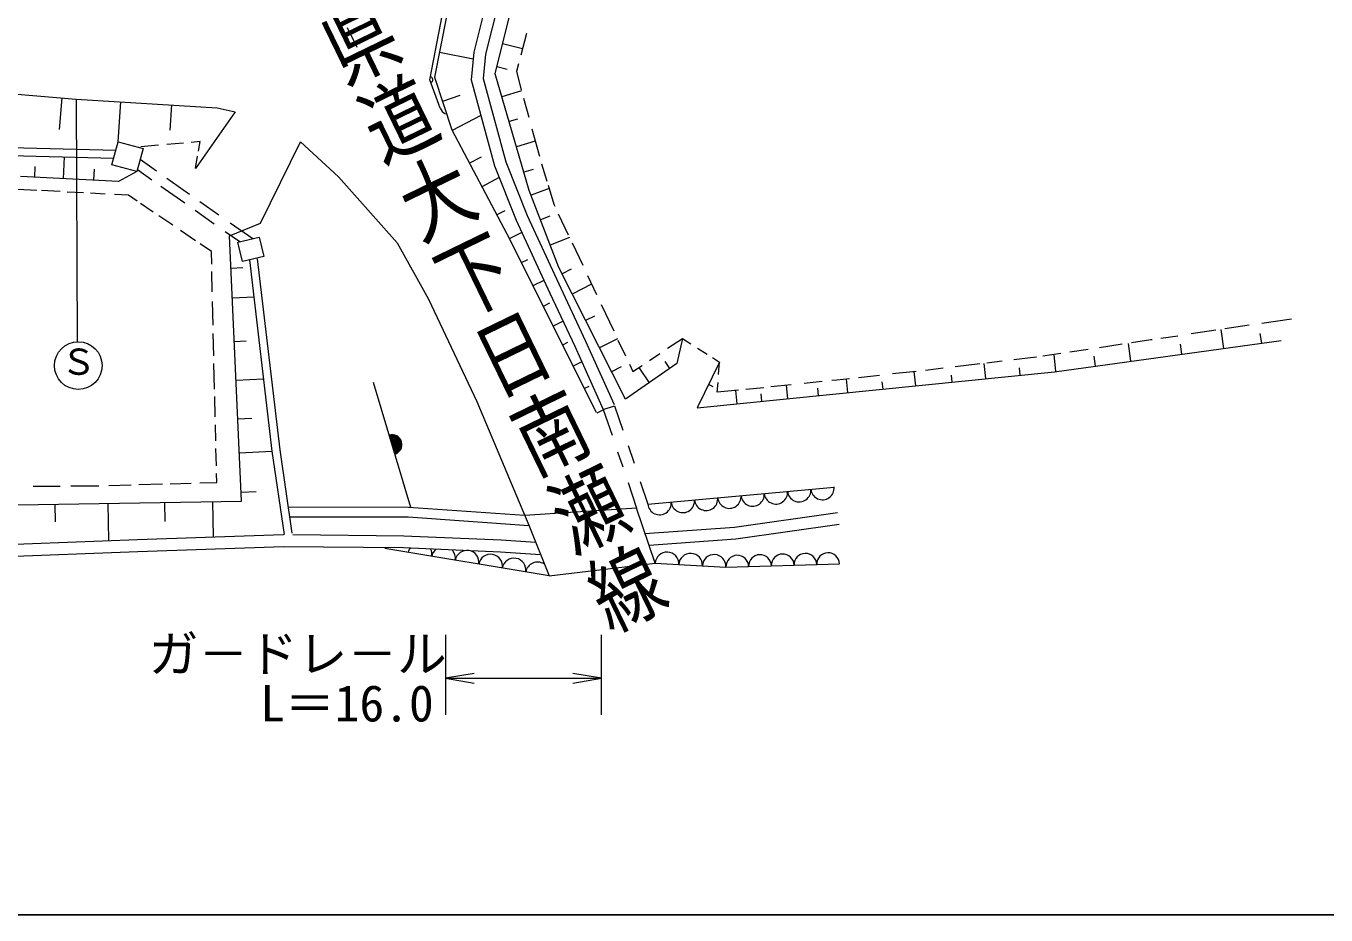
# Model space of a CAD drawing. Units: millimetres, scale not verified. Extents: x 40000 to 680000, y 20000 to 380000.
# Drawn here: x 374846 to 440296, y 205000 to 249745 of the extents above; entities that cross this region are included whole.
import ezdxf
from ezdxf.enums import TextEntityAlignment as Align

# ---------------------------------------------------------------- set-up
doc = ezdxf.new("R2010")
doc.units = ezdxf.units.MM
doc.header["$LTSCALE"] = 1000
doc.linetypes.add('CHAIN', pattern=[18.5, 12, -1.5, 3.5, -1.5])
for name, color, linetype, lineweight in [('M-BGD', 7, 'Continuous', 13), ('M-BMK', 2, 'CHAIN', 13), ('M-STR-HTXT', 7, 'Continuous', 13), ('M-STR-STR3', 7, 'Continuous', 13), ('M-STR-STRC', 7, 'Continuous', 13), ('M-TTL', 7, 'Continuous', 13), ('M-TTL-BAND', 7, 'Continuous', 25)]:
    doc.layers.add(name, color=color, linetype=linetype, lineweight=lineweight)
doc.styles.add('@ＭＳ ゴシック', font='')
doc.styles.add('ＭＳ ゴシック', font='')
doc.styles.get('@ＭＳ ゴシック').set_extended_font_data('@MS Gothic')
doc.styles.get('ＭＳ ゴシック').set_extended_font_data('MS Gothic')

# ---------------------------------------------------------------- blocks, each defined once
blk = doc.blocks.new('open_arrow')
at = {"color": 0, "linetype": 'Continuous', "lineweight": -2}
blk.add_lwpolyline([(7.5, 1.25), (0, 0), (7.5, -1.25)], dxfattribs=at)

msp = doc.modelspace()

# ---------------------------------------------------------------- linework, layer by layer
at = {"layer": 'M-BGD'}
for p, q in [((398091, 251210), (397387, 248422)), ((398652, 250979), (397980, 248321)), ((398463, 247343), (399434, 251232)), ((396011, 250231), (395411, 247165)), ((399844, 248595), (398838, 248846)), ((400051, 249360), (399759, 248283)), ((397356, 248082), (395656, 248415)), ((397387, 248422), (397262, 247042)), ((397980, 248321), (397869, 247095)), ((399075, 247562), (398550, 247693)), ((399639, 247841), (399533, 247449)), ((399533, 247449), (399782, 246536)), ((369038, 246773), (377373, 246063)), ((395411, 247165), (396280, 244524)), ((397262, 247042), (398428, 242715)), ((397869, 247095), (398998, 242905)), ((400179, 241474), (398463, 247343)), ((376530, 244544), (376664, 246123)), ((396691, 246241), (395811, 245951)), ((399798, 246476), (398802, 246185)), ((399896, 246114), (400156, 245160)), ((377373, 246063), (384478, 245633)), ((379494, 243911), (379617, 245927)), ((382106, 244504), (382182, 245772)), ((384478, 245633), (385370, 245417)), ((385370, 245417), (383377, 242572)), ((397745, 245248), (396301, 244485)), ((399594, 245058), (399167, 244934)), ((396280, 244524), (399052, 239278)), ((400317, 244566), (400677, 243241)), ((370775, 243721), (379365, 243488)), ((379172, 242755), (379478, 243915)), ((379478, 243915), (380738, 243583)), ((380738, 243583), (380432, 242423)), ((381513, 243742), (380621, 243663)), ((382772, 243854), (381938, 243780)), ((383607, 243928), (383167, 243889)), ((383525, 243446), (383607, 243928)), ((386651, 239829), (388664, 243909)), ((388664, 243909), (390574, 242149)), ((400487, 243942), (399539, 243665)), ((370761, 243321), (379261, 243091)), ((376773, 243158), (376718, 242058)), ((380594, 243035), (381423, 242451)), ((383377, 242572), (383482, 243192)), ((397761, 243150), (397171, 242838)), ((398998, 242905), (400073, 240214)), ((400677, 243241), (400694, 243186)), ((379499, 241918), (374569, 242166)), ((375298, 242669), (375271, 242130)), ((378279, 242536), (378252, 241981)), ((380432, 242423), (379172, 242755)), ((380432, 242423), (379499, 241918)), ((380458, 242519), (381187, 242005)), ((398428, 242715), (399521, 239977)), ((400379, 242520), (399913, 242384)), ((400807, 242809), (401071, 241935)), ((375394, 241471), (374410, 241523)), ((381637, 241688), (382845, 240837)), ((381936, 242090), (383080, 241284)), ((390574, 242149), (393535, 238836)), ((398667, 242115), (397796, 241655)), ((401180, 241573), (400275, 241225)), ((401129, 241740), (401421, 240772)), ((376560, 241409), (375620, 241459)), ((377739, 241347), (376913, 241390)), ((378833, 241289), (378098, 241328)), ((380005, 241227), (379301, 241264)), ((380440, 240932), (380005, 241227)), ((383601, 240917), (384559, 240242)), ((401673, 237586), (400179, 241474)), ((381254, 240380), (380617, 240812)), ((383355, 240478), (384324, 239796)), ((398948, 240446), (398547, 240234)), ((400073, 240214), (401765, 236547)), ((401421, 240772), (401468, 240673)), ((401646, 240296), (402146, 239238)), ((382236, 239713), (381527, 240195)), ((385093, 239181), (386651, 239829)), ((385123, 239845), (386260, 239044)), ((399521, 239977), (401221, 236293)), ((401224, 240177), (400748, 239994)), ((383376, 238940), (382618, 239454)), ((384871, 239410), (385606, 238893)), ((385702, 225836), (385093, 239181)), ((385515, 238872), (386589, 239119)), ((386589, 239119), (386813, 238145)), ((399052, 239278), (403549, 230311)), ((399813, 239344), (399179, 239025)), ((402215, 239092), (401239, 238717)), ((384179, 238395), (383621, 238774)), ((384194, 237762), (384179, 238395)), ((385739, 237898), (385515, 238872)), ((393535, 238836), (395116, 235988)), ((402338, 238832), (402873, 237700)), ((386813, 238145), (385739, 237898)), ((386090, 237978), (387225, 228353)), ((386487, 238025), (387622, 228405)), ((400092, 237972), (399784, 237818)), ((405030, 230961), (401673, 237586)), ((384227, 236364), (384203, 237389)), ((385759, 237567), (385168, 237540)), ((400920, 236944), (400363, 236665)), ((402289, 237501), (401833, 237270)), ((403113, 237193), (403566, 236234)), ((401221, 236293), (402476, 233625)), ((401765, 236547), (403021, 233876)), ((403323, 236749), (402348, 236255)), ((384266, 234692), (384238, 235871)), ((386313, 236089), (385236, 236040)), ((395116, 235988), (397543, 230846)), ((401205, 235788), (400883, 235627)), ((403804, 235731), (404435, 234395)), ((403466, 235148), (403022, 234923)), ((438556, 234997), (437073, 234776)), ((401883, 234884), (401382, 234633)), ((434744, 234428), (433511, 234244)), ((435009, 234468), (435140, 233515)), ((436432, 234680), (435203, 234497)), ((384302, 233141), (384276, 234261)), ((385928, 233882), (385336, 233855)), ((402105, 233810), (401857, 233685)), ((403021, 233876), (404457, 230688)), ((404621, 234002), (403720, 233546)), ((404650, 233940), (405024, 233151)), ((407150, 233523), (407903, 234024)), ((407903, 234024), (407616, 232755)), ((407903, 234024), (408323, 233754)), ((426632, 232346), (438031, 233912)), ((430032, 233725), (428895, 233555)), ((430333, 233769), (430456, 232872)), ((431484, 233941), (430500, 233794)), ((431545, 233950), (431484, 233941)), ((432828, 234142), (431988, 234017)), ((432947, 233737), (433018, 233223)), ((436973, 234268), (437041, 233776)), ((402476, 233625), (403910, 230442)), ((406230, 232909), (406759, 233262)), ((408661, 233537), (409135, 233233)), ((409406, 233059), (409761, 232832)), ((425707, 233079), (424584, 232944)), ((425715, 233080), (425707, 233079)), ((426945, 233264), (426044, 233129)), ((426586, 233210), (426673, 232350)), ((428321, 233469), (427395, 233331)), ((428603, 233122), (428671, 232626)), ((384341, 231470), (384311, 232753)), ((402831, 232837), (402393, 232617)), ((404813, 232584), (404331, 232340)), ((407616, 232755), (405030, 230961)), ((405226, 232723), (405399, 232356)), ((405399, 232356), (405862, 232665)), ((405695, 232553), (406224, 231789)), ((407004, 232858), (407251, 232502)), ((409761, 232832), (408636, 230531)), ((409716, 232201), (409761, 232832)), ((419655, 232360), (418468, 232230)), ((419550, 232348), (419622, 231639)), ((420259, 232426), (420140, 232413)), ((421025, 232517), (420259, 232426)), ((422865, 232738), (421621, 232589)), ((423073, 232763), (423150, 231995)), ((423984, 232872), (423214, 232780)), ((424845, 232536), (424882, 232170)), ((386799, 231969), (385425, 231906)), ((392330, 231824), (394212, 225526)), ((408636, 230531), (426632, 232346)), ((409447, 231585), (409209, 231702)), ((409651, 231318), (409686, 231801)), ((414936, 231848), (414028, 231754)), ((415665, 231924), (415418, 231898)), ((416309, 231994), (415665, 231924)), ((416144, 231977), (416213, 231295)), ((417811, 232158), (416757, 232043)), ((417940, 231842), (417977, 231473)), ((421421, 232167), (421456, 231824)), ((384373, 230072), (384349, 231101)), ((403184, 231605), (402957, 231492)), ((410719, 231409), (409651, 231318)), ((410567, 231396), (410634, 230732)), ((411987, 231541), (411082, 231446)), ((411841, 231230), (411879, 230858)), ((413370, 231685), (412344, 231578)), ((413124, 231659), (413192, 230990)), ((414692, 231514), (414729, 231145)), ((397543, 230846), (400162, 224619)), ((403916, 230426), (403577, 230256)), ((403910, 230442), (404479, 230634)), ((403910, 230442), (404349, 229145)), ((404479, 230634), (404896, 229402)), ((386221, 229994), (385514, 229962)), ((384401, 228870), (384383, 229671)), ((384431, 227613), (384410, 228487)), ((405157, 228631), (405459, 227739)), ((387229, 228325), (385592, 228251)), ((387225, 228353), (387842, 224152)), ((387622, 228405), (388237, 224210)), ((404634, 228306), (404889, 227553)), ((384450, 226766), (384440, 227215)), ((375212, 226583), (376565, 226592)), ((377101, 226596), (378278, 226603)), ((378278, 226603), (378520, 226609)), ((379024, 226623), (380139, 226652)), ((380523, 226662), (381715, 226694)), ((382104, 226704), (383155, 226732)), ((383592, 226744), (384450, 226766)), ((405155, 226767), (405589, 225484)), ((405770, 226821), (406158, 225676)), ((406158, 225676), (415530, 226542)), ((372529, 225613), (385702, 225836)), ((384283, 224029), (384253, 225812)), ((386431, 226300), (385683, 226266)), ((376326, 224790), (376311, 225677)), ((379023, 223841), (378991, 225722)), ((381850, 224800), (381834, 225771)), ((388042, 225541), (394107, 225533)), ((394107, 225533), (399950, 225122)), ((405589, 225484), (399955, 225110)), ((406524, 222705), (405589, 225484)), ((410513, 224523), (415705, 225262)), ((388116, 225041), (394089, 225033)), ((394089, 225033), (400167, 224605)), ((400162, 224619), (401193, 222064)), ((406006, 224203), (410513, 224523)), ((410576, 223926), (415789, 224668)), ((370783, 223534), (380458, 223895)), ((380458, 223895), (387795, 224153)), ((387795, 224153), (387808, 224153)), ((388274, 224148), (393870, 224089)), ((393870, 224089), (398766, 223879)), ((398766, 223879), (400505, 223768)), ((406218, 223617), (410576, 223926)), ((370787, 222933), (380480, 223295)), ((380480, 223295), (387803, 223553)), ((387803, 223553), (393854, 223490)), ((401193, 222064), (392911, 223443)), ((393854, 223490), (398734, 223280)), ((398734, 223280), (400754, 223151)), ((401193, 222064), (406524, 222705)), ((406524, 222705), (410085, 222515)), ((410085, 222515), (415800, 222679))]:
    msp.add_line(p, q, dxfattribs=at)
for centre, radius, start, end in [((393271, 228675), 500, 286.63564, 106.63564), ((393271, 228675), 500, 286.63564, 106.63564), ((393271, 228675), 450, 286.63564, 106.63564), ((393271, 228675), 400, 286.63564, 106.63564), ((393271, 228675), 350, 286.63564, 106.63564), ((393271, 228675), 300, 286.63564, 106.63564), ((393271, 228675), 250, 286.63564, 106.63564), ((393271, 228675), 200, 286.63564, 106.63564), ((393271, 228675), 150, 286.63564, 106.63564), ((393271, 228675), 100, 286.63564, 106.63564), ((393271, 228675), 50, 286.63564, 106.63564), ((414945, 226488), 588, 185.27821, 5.27821), ((407915, 225838), 588, 185.27821, 5.27821), ((409087, 225947), 588, 185.27821, 5.27821), ((410258, 226055), 588, 185.27821, 5.27821), ((411430, 226163), 588, 185.27821, 5.27821), ((412601, 226271), 588, 185.27821, 5.27821), ((413773, 226380), 588, 185.27821, 5.27821), ((406744, 225730), 588, 185.27821, 5.27821), ((394686, 223147), 600, 146.24369, 170.54843), ((394686, 223147), 600, 350.54843, 27.5082), ((395869, 222950), 600, 130.82191, 170.54843), ((395869, 222950), 600, 350.54843, 42.39187), ((397052, 222753), 600, 350.54843, 170.54843), ((407118, 222673), 594, 356.94438, 176.94438), ((408305, 222610), 594, 356.94438, 176.94438), ((414085, 222629), 572, 1.6439, 181.6439), ((415228, 222662), 572, 1.6439, 181.6439), ((398235, 222556), 600, 350.54843, 170.54843), ((399418, 222359), 600, 350.54843, 170.54843), ((400601, 222162), 600, 57.41925, 170.54843), ((409491, 222546), 594, 356.94438, 176.94438), ((410656, 222531), 572, 1.6439, 181.6439), ((411799, 222564), 572, 1.6439, 181.6439), ((412942, 222597), 572, 1.6439, 181.6439)]:
    msp.add_arc(centre, radius, start, end, dxfattribs=at)
at = {"layer": 'M-BMK'}
msp.add_line((391023, 249668), (391496, 248677), dxfattribs=at)
at = {"layer": 'M-STR-STR3'}
for p, q in [((395963, 219099), (395963, 215079)), ((403822, 215079), (403822, 219099)), ((395963, 216914), (403822, 216914))]:
    msp.add_line(p, q, dxfattribs=at)
at = {"layer": 'M-STR-STRC'}
msp.add_line((377373, 246063), (377418, 233852), dxfattribs=at)
msp.add_circle((377479, 232654), 1200, dxfattribs=at)
at = {"layer": 'M-TTL'}
for p, q in [((395180, 247044), (395809, 250333)), ((395704, 245610), (395180, 247044))]:
    msp.add_line(p, q, dxfattribs=at)
for centre, radius, start, end in [((395180, 247044), 150, 290.09523, 79.15969), ((396174, 245781), 500, 200.09523, 245.09523)]:
    msp.add_arc(centre, radius, start, end, dxfattribs=at)
at = {"layer": 'M-TTL-BAND'}
msp.add_line((40000, 205000), (579000, 205000), dxfattribs=at)

# ---------------------------------------------------------------- block references
at = {"layer": 'M-STR-STR3', "xscale": 193, "yscale": 193}
msp.add_blockref('open_arrow', (395963, 216914), dxfattribs=at)
at = {"layer": 'M-STR-STR3', "xscale": 193, "yscale": 193, "rotation": 180}
msp.add_blockref('open_arrow', (403822, 216914), dxfattribs=at)

# ---------------------------------------------------------------- texts
at = {"layer": 'M-STR-HTXT', "style": '@ＭＳ ゴシック', "width": 1.25}
msp.add_text('県道大下日南瀬線', height=2566, rotation=295.915, dxfattribs=at).set_placement((388831, 250083), align=Align.BOTTOM_LEFT)
at = {"layer": 'M-STR-STR3', "style": 'ＭＳ ゴシック'}
for s, p in [('ガ－ドレ－ル', (381025, 216680)), ('L＝16.0', (386639, 214191))]:
    msp.add_text(s, height=1833, dxfattribs=at).set_placement(p, align=Align.BOTTOM_LEFT)
at = {"layer": 'M-STR-STRC', "style": 'ＭＳ ゴシック'}
msp.add_text('Ｓ', height=1320, dxfattribs=at).set_placement((376589, 231793), align=Align.BOTTOM_LEFT)

doc.saveas('drawing.dxf')
